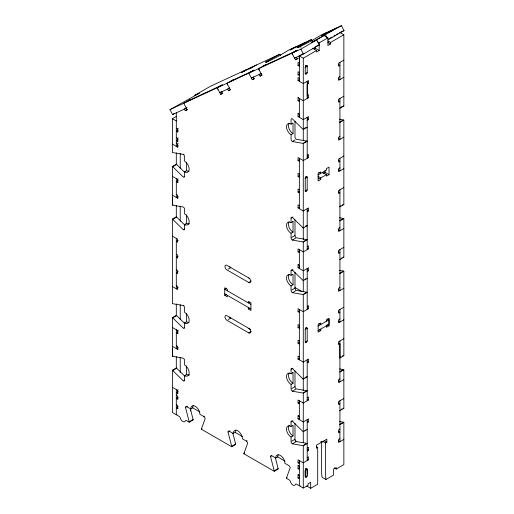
<?xml version="1.0" encoding="UTF-8"?>
<svg xmlns="http://www.w3.org/2000/svg" width="514" height="514" viewBox="0 0 514 514"><rect width="100%" height="100%" fill="white"/><g stroke="black" fill="none" stroke-linecap="round" stroke-linejoin="round"><path stroke-width="0.77" d="M185.001 323.781L176.681 315.615A1.85 1.067 60 0 0 176.308 315.339L172.383 317.607L172.383 356.196A1.85 1.073 60 0 0 172.755 356.35L183.286 358.174A1.85 1.067 60 0 1 184.597 360.442L184.597 364.979A6.476 3.739 60 0 1 189.178 372.913A6.476 3.739 60 0 1 184.597 375.561L184.597 380.09L183.941 380.469M185.001 225.254L176.681 217.094A1.85 1.067 60 0 0 176.308 216.818L172.383 219.08L172.383 303.575A1.85 1.067 60 0 0 172.755 303.723L183.286 305.547L183.941 305.175M185.001 172.633L176.681 164.467A1.85 1.067 60 0 0 176.308 164.191L172.383 166.459L172.383 205.054A1.85 1.073 60 0 0 172.755 205.202L183.286 207.026A1.85 1.067 60 0 1 184.597 209.294L184.597 213.83A6.476 3.739 60 0 1 189.178 221.765A6.476 3.739 60 0 1 184.597 224.412L184.597 228.942L183.941 229.321M176.373 116.408L172.383 118.708L172.383 152.427A1.85 1.067 60 0 0 172.755 152.574L183.286 154.399L183.941 154.027M176.308 164.673L176.308 152.78M180.234 168.528L180.234 153.461M304.005 53.231L299.354 55.923L299.354 63.171L298.043 62.412L298.043 65.439L299.354 66.19M305.239 475.791L305.239 470.541A1.388 0.803 -60 0 1 306.222 468.839A1.388 0.803 -60 0 1 307.205 469.404L307.205 475.893C307.333 476.793 305.554 478.361 305.239 477.024L305.239 470.541L307.205 469.404L307.205 474.133M339.529 270.39L343.481 271.077A1.85 1.067 60 0 1 343.853 271.225L343.853 355.72L339.927 357.982L339.927 340.93M339.741 108.191A1.85 1.073 60 0 0 339.927 108.313L343.853 106.051L343.853 34.759L339.927 32.491M294.991 121.278L294.991 136.994A1.85 1.067 60 0 0 296.295 139.262L306.832 141.087A1.85 1.073 60 0 1 307.205 141.241L303.279 143.509A1.85 1.073 60 0 0 302.907 143.355L292.37 141.53A1.85 1.067 60 0 1 291.059 139.262L291.059 134.726A6.476 3.739 60 0 1 286.478 126.791A6.476 3.739 60 0 1 291.059 124.15L291.085 119.351A1.85 1.067 60 0 1 292.37 118.856L302.907 129.194A1.857 1.073 60 0 0 303.279 129.477L307.205 127.209M275.382 457.852L278.145 468.569A1.85 1.067 60 0 1 278.202 469.038L274.27 471.299L243.906 453.772A1.85 1.067 60 0 1 243.957 453.367L247.645 443.331A1.85 1.067 60 0 0 246.341 441.07L242.409 438.802A6.476 3.739 60 0 0 237.828 430.867A6.476 3.739 60 0 0 233.247 433.508L229.321 431.24A1.85 1.067 60 0 0 228.01 431.998L231.698 446.287A1.85 1.067 60 0 1 231.756 446.756L235.682 444.488A1.85 1.067 60 0 0 235.624 444.025L232.861 433.302M306.768 486.032L310.694 488.3L310.694 482.254L308.079 483.764L308.079 485.274L303.279 488.049L296.591 484.188A1.85 1.067 60 0 0 295.357 484.484A3.701 2.14 60 0 1 292.89 485.075A3.701 2.14 60 0 1 290.423 481.631A1.85 1.067 60 0 0 289.183 479.909L286.426 478.316A1.844 1.067 60 0 1 286.478 477.917L290.166 467.881A1.85 1.067 60 0 0 288.855 465.613L284.929 463.345A6.476 3.739 60 0 0 280.348 455.41A6.476 3.739 60 0 0 275.767 458.058L271.842 455.789A1.85 1.067 60 0 0 270.531 456.548L274.219 470.837A1.85 1.067 60 0 1 274.27 471.299M280.477 55.403L279.822 54.182L265.494 62.168L268.713 60.723L266.419 62.226L267.537 61.796L279.186 55.859L288.849 50.006L311.42 39.572L312.075 40.792M300.973 47.333L300.311 46.112L298.017 47.616L311.445 40.895L320.447 35.395L341.424 25.7L344.052 30.589L328.112 39.79M187.032 107.554L184.41 109.064L185.291 110.69L187.231 109.79L186.357 108.165L172.576 114.538L169.948 109.649L199.291 93.246L194.588 95.424L210.528 86.223L279.822 54.182M189.602 100.108L190.912 99.356L183.729 103.275L186.357 108.165M246.778 69.461L241.541 72.48L244.799 70.829M250.633 68.131L249.322 68.882L256.505 64.963M219.144 86.448L222.401 84.797L217.165 87.817L220.667 94.332L222.613 93.432L221.74 91.807M172.576 114.538L174.651 113.337M229.54 87.971L227.573 89.108L228.454 90.734L230.394 89.834L226.892 83.319L234.076 79.4L232.765 80.152M250.748 71.838L254 70.187L248.763 73.206L252.271 79.721L254.212 78.822L253.338 77.196M295.415 46.973L290.179 49.993L293.436 48.342M185.291 110.69L187.25 109.559M261.138 73.361L259.172 74.498L260.052 76.123L261.999 75.224L258.491 68.709L265.674 64.79L264.363 65.541M299.27 45.643L297.959 46.395L305.143 42.476M221.759 91.569L219.793 92.706L229.52 88.209M326.698 32.511L321.462 35.53L324.719 33.879M293.912 51.882L297.163 50.231L291.926 53.25L295.434 59.765L298.03 58.487M220.667 94.332L222.633 93.201M330.553 31.181L329.243 31.932L336.426 28.013M228.454 90.734L230.413 89.603M315.262 40.612L323.993 35.575L327.919 37.843L327.919 45.476L330.534 43.96L330.534 42.45L343.853 34.759M169.948 109.649L300.844 49.126L316.759 39.938L319.387 44.827L303.472 54.015L294.554 58.14L295.865 57.382M316.759 39.938L311.568 42.341L341.424 25.7M253.357 76.959L251.391 78.096L261.118 73.598M252.271 79.721L254.231 78.591M260.052 76.123L262.012 74.993M317.228 41.743L319.194 42.88L327.919 37.843M328.607 39.032L331.935 37.104M333.933 35.954L335.269 35.183M336.599 34.412L337.929 33.648M295.434 59.765L298.049 58.255M313.958 49.003L315.262 48.245L319.194 50.513L319.194 42.88M176.308 128.224L177.619 128.982L178.274 128.603M178.274 130.113L176.308 131.25L177.619 132.002L178.274 131.629M298.64 56.251L299.354 55.923L303.279 58.185L316.573 50.513L316.573 52.023L319.194 50.513M298.043 65.439L299.354 64.68M176.308 137.546L177.619 138.305L178.274 137.925M178.274 139.435L176.308 140.573L177.619 141.324L178.274 140.945M305.239 67.328L307.205 66.19L305.894 65.439M176.964 142.963L176.308 143.342L177.619 144.093L178.274 143.721M299.354 72.493L298.043 71.735L298.043 74.755L299.354 74.003M178.274 145.231L176.308 146.362L176.308 112.81M172.383 144.093L177.619 147.12L178.274 146.741M299.354 78.282L298.043 77.53L298.043 80.55L299.354 79.798M343.853 60.144L338.623 63.171L338.623 66.19L339.927 65.439L338.623 64.68M303.279 140.316L303.279 83.576L308.516 80.55L308.516 83.576L307.205 84.328L307.205 95.443L308.516 94.685L308.516 97.711L303.279 100.731L298.043 97.711L298.043 100.731L299.354 101.489M172.383 166.459A1.85 1.067 60 0 1 172.755 166.735L176.026 164.846M298.043 97.711L298.698 97.332M298.043 100.731L299.354 99.973M339.927 76.547L338.623 77.306L338.623 80.325L343.853 77.306M183.941 176.694L184.597 176.321L184.597 171.785L186.563 170.648A6.476 3.739 60 0 0 189.068 171.233M172.383 176.308L177.619 179.328L178.268 178.949M178.268 180.465L176.308 181.596L177.619 182.354L178.268 181.975M307.205 120.379L308.516 119.627L308.516 116.601L303.279 119.627L298.043 116.601L298.043 113.581L298.698 113.202M298.043 116.601L299.354 115.849M291.059 124.15L293.025 123.013L293.025 133.595L291.059 134.726M343.853 96.195L338.623 99.221L338.623 102.241L339.927 101.489L338.623 100.731M178.274 196.335L176.308 197.466L176.308 178.576M172.383 195.198L177.619 198.224L178.268 197.845M304.211 128.442L305.522 127.684M340.21 107.657L342.17 106.526M173.038 204.675L172.383 205.054L172.383 197.665M292.37 141.53L294.991 140.02M303.556 142.976L306.832 141.087M342.825 120.302L339.555 122.197A1.85 1.067 60 0 1 339.927 122.345L343.853 120.077L343.853 204.572L339.927 206.84A1.85 1.067 60 0 1 339.555 206.557M172.383 219.08A1.85 1.067 60 0 1 172.755 219.362L176.026 217.473M184.597 224.412L186.563 223.275A6.476 3.739 60 0 0 189.448 223.763M307.205 155.273L308.516 154.515L308.516 157.541L303.279 160.561L298.043 157.541L298.043 160.561L299.354 159.803M339.927 136.377L338.623 137.135L338.623 140.155L343.853 137.135M178.268 240.295L176.308 241.426L177.619 242.184L177.619 239.158L172.383 236.138M299.354 174.162L298.043 173.411L298.043 176.43L299.354 175.679M305.239 178.319L307.205 177.189L307.205 189.782A1.388 0.803 -60 0 1 306.222 191.484A1.388 0.803 -60 0 1 305.239 190.919L305.239 178.319A1.388 0.803 -60 0 1 306.222 176.623A1.388 0.803 -60 0 1 307.205 177.189L305.894 176.43M343.853 156.025L338.623 159.051L338.623 162.071L339.927 161.319L338.623 160.561M318.076 174.94L326.416 170.128L326.416 168.618L329.031 167.108L329.031 174.664L326.416 176.173L326.416 174.664L322.484 172.396M178.274 256.165L176.308 257.296L177.619 258.054L177.619 255.028L176.308 254.276M323.139 173.526L325.105 172.396L329.031 174.664M318.121 176.424L320.742 177.94L326.416 174.664M299.354 189.782L298.043 189.03L298.043 192.05L299.354 191.292M339.927 167.866L338.623 168.624L338.623 171.644L343.853 168.624M320.742 177.94L320.742 179.45L318.121 180.96L318.121 173.404L320.742 171.894L320.742 173.404L318.776 172.267M305.239 190.919L307.205 189.782M178.268 271.784L176.308 272.915L177.619 273.673L177.619 270.647L176.308 269.895M299.354 205.651L298.043 204.9L298.043 207.919L299.354 207.168M343.853 187.514L338.623 190.54L338.623 193.56L339.927 192.808L338.623 192.05M294.991 219.748L294.991 235.515A1.85 1.067 60 0 0 296.295 237.783L306.832 239.608A1.85 1.073 60 0 1 307.205 239.762L303.279 242.03A1.85 1.073 60 0 0 302.907 241.876L292.37 240.051A1.85 1.067 60 0 1 291.059 237.783L291.059 233.253A6.476 3.739 60 0 1 286.478 225.312A6.476 3.739 60 0 1 291.059 222.671L291.059 218.135L293.025 217.004M307.205 211.697L308.516 210.946L308.516 207.919L303.279 210.946L298.043 207.919M178.274 287.654L176.308 288.784L176.308 238.406M291.059 222.671L293.025 221.534L293.025 232.116L291.059 233.253M228.229 269.137L230.85 267.627A2.776 1.606 60 0 1 229.771 266.637M291.059 218.135A1.85 1.067 60 0 1 292.37 217.377L302.907 227.721L303.556 227.342M305.522 226.205L306.177 225.826M340.21 206.178L340.866 205.799M342.17 205.047L342.825 204.668M291.714 237.404L294.991 235.515M292.37 240.051L295.64 238.162M303.556 241.496L306.832 239.608M340.21 220.339L343.481 218.45A1.85 1.067 60 0 1 343.853 218.604L343.853 257.199L339.927 259.461A1.85 1.073 60 0 1 339.741 259.339M343.853 218.604L339.927 220.866A1.85 1.067 60 0 0 339.555 220.718M172.383 317.607A1.85 1.067 60 0 1 172.755 317.883L176.026 315.994M226.706 288.155L224.74 289.292L250.922 304.404M307.205 246.591L308.516 245.833L308.516 248.86L303.279 251.879L298.043 248.86L298.043 251.879L299.354 251.121M339.927 227.696L338.623 228.454L338.623 231.473L343.853 228.454M227.355 290.802L227.355 289.292L224.74 287.776L224.74 295.338L226.706 294.201M249.939 278.646L226.925 265.359A2.776 1.606 60 0 0 224.959 266.49A2.776 1.606 60 0 0 226.925 269.895L248.737 282.488L251.352 280.978M183.941 327.842L184.597 327.469L184.597 322.933L186.563 321.796A6.476 3.739 60 0 0 189.068 322.381M172.383 327.457L177.619 330.476L178.268 330.097M178.268 331.614L176.308 332.744L177.619 333.502L178.268 333.123M307.205 271.527L308.516 270.775L308.516 267.749L303.279 270.775L298.043 267.749L298.043 264.729L298.698 264.35M294.991 272.375L294.991 288.142A1.85 1.067 60 0 0 296.295 290.41L306.832 292.235A1.85 1.073 60 0 1 307.205 292.389L303.279 294.657A1.85 1.073 60 0 0 302.907 294.503L292.37 292.678A1.85 1.067 60 0 1 291.059 290.41L291.059 285.874A6.476 3.739 60 0 1 286.478 277.939A6.476 3.739 60 0 1 291.059 275.298L291.059 270.762L293.025 269.625M298.043 267.749L299.354 266.997M291.059 275.298L293.025 274.161L293.025 284.743L291.059 285.874M343.853 247.343L338.623 250.369L338.623 253.389L339.927 252.637L338.623 251.879M249.611 302.136L248.301 302.894L248.301 301.384L250.922 302.894L250.922 310.45L248.301 308.94L248.301 307.43M178.274 347.483L176.308 348.614L176.308 329.725M228.229 319.522L230.85 318.005A2.776 1.606 60 0 1 229.771 317.016M172.383 346.346L177.619 349.372L178.268 348.993M248.301 308.94L249.611 308.182M304.866 279.211L305.522 278.832M341.521 258.047L342.17 257.675M173.038 355.823L172.383 356.196L172.383 348.813M307.205 278.357L303.279 280.625A1.85 1.067 60 0 1 302.907 280.342L292.37 270.004A1.85 1.067 60 0 0 291.059 270.762M291.714 290.031L294.991 288.142M292.37 292.678L295.64 290.789M303.556 294.124L306.832 292.235M340.21 272.966L343.481 271.077M190.341 408.759L193.103 419.475A1.85 1.067 60 0 1 193.161 419.938L189.236 422.206L186.473 420.613A1.85 1.067 60 0 0 185.425 420.613L184.873 421.493A3.701 2.14 60 0 1 180.671 419.064L180.118 417.554A1.85 1.067 60 0 0 179.071 416.334L172.383 412.472L172.383 370.228L176.308 367.966A1.85 1.067 60 0 1 176.681 368.242L185.001 376.402M343.853 271.225L339.927 273.493A1.85 1.067 60 0 0 339.555 273.339M172.383 370.228A1.85 1.067 60 0 1 172.755 370.51L176.026 368.622M250.62 329.423L226.925 315.737A2.776 1.606 60 0 0 224.959 316.875A2.776 1.606 60 0 0 226.925 320.273L248.737 332.873L251.352 331.357M184.597 375.561L186.563 374.423A6.476 3.739 60 0 0 189.448 374.912M307.205 306.421L308.516 305.663L308.516 308.689L303.279 311.709L298.043 308.689L298.043 311.709L299.354 310.951M339.927 287.525L338.623 288.283L338.623 291.303L343.86 288.283M172.383 387.286L177.619 390.306L178.268 389.927M178.268 391.443L176.308 392.574L177.619 393.332L178.268 392.953M176.964 394.97L176.308 395.343L177.619 396.101L177.619 399.121L178.268 398.748M299.354 325.311L298.043 324.559L298.043 327.579L299.354 326.827M178.262 397.226L176.296 398.363L177.619 399.121M305.239 329.468L307.205 328.337L307.205 340.93A1.388 0.803 -60 0 1 306.222 342.632A1.388 0.803 -60 0 1 305.239 342.067L305.239 329.468A1.388 0.803 -60 0 1 306.222 327.771A1.388 0.803 -60 0 1 307.205 328.337L305.894 327.579M343.86 307.173L338.623 310.199L338.623 313.219L339.927 312.467L338.623 311.709M178.274 406.555L176.308 407.692L177.619 408.444L178.268 408.065M318.115 326.069L329.018 319.772L329.018 324.302L318.115 330.605M189.236 422.206A1.85 1.067 60 0 0 189.178 421.743L185.49 407.448L187.456 406.317M299.354 340.93L298.043 340.178L298.043 343.198L299.354 342.44M339.927 319.014L338.623 319.772L338.623 322.792L343.86 319.772M320.742 329.089L320.742 330.598L318.121 332.108L318.121 324.552L320.742 323.043L320.742 324.552L318.776 323.415M326.416 321.276L326.416 319.766L329.031 318.256L329.031 325.812L326.416 327.322L326.416 325.812M176.964 414.368L176.308 414.74L176.308 389.554M305.239 342.067L307.205 340.93M185.49 407.448A1.85 1.067 60 0 1 186.8 406.696L190.726 408.958L192.692 407.827A6.476 3.739 60 0 1 193.437 405.366M189.833 421.364L193.103 419.475M299.354 356.8L298.043 356.048L298.043 359.068L299.354 358.316M190.726 408.958A6.476 3.739 60 0 1 195.307 406.317A6.476 3.739 60 0 1 199.888 414.252L203.82 416.52L204.476 416.141M343.86 338.662L338.623 341.688L338.623 344.708L339.927 343.956L339.927 381.87L338.623 381.112M294.991 370.896L294.991 386.663A1.85 1.067 60 0 0 296.295 388.931L306.832 390.756A1.85 1.073 60 0 1 307.205 390.91L303.279 393.178A1.85 1.073 60 0 0 302.907 393.024L292.37 391.199A1.85 1.067 60 0 1 291.059 388.931L291.059 384.395A6.476 3.739 60 0 1 286.478 376.46A6.476 3.739 60 0 1 291.059 373.819L291.059 369.283L293.025 368.152M307.205 362.845L308.516 362.094L308.516 359.068L303.279 362.094L298.043 359.068M291.059 373.819L293.025 372.682L293.025 383.264L291.059 384.395M231.756 446.756L201.385 429.222L202.041 428.843M291.059 369.283A1.85 1.067 60 0 1 292.37 368.525L302.907 378.863L303.556 378.49M304.866 377.732L306.177 376.974M340.866 356.947L339.555 357.705A1.85 1.067 60 0 0 339.927 357.988M342.17 356.196L342.825 355.816M291.714 388.552L294.991 386.663M292.37 391.199L295.64 389.31M228.01 431.998L229.976 430.867M303.556 392.645L306.832 390.756M340.21 371.487L343.481 369.598A1.85 1.067 60 0 1 343.853 369.752L343.853 408.341L339.927 410.609A1.85 1.073 60 0 1 339.645 410.41M233.247 433.508L235.213 432.377A6.476 3.739 60 0 1 235.958 429.91M343.853 369.752L339.927 372.014A1.85 1.067 60 0 0 339.555 371.866M307.205 397.74L308.516 396.981L308.516 400.008L303.279 403.027L298.043 400.008L298.043 403.027L299.354 402.269M339.927 378.844L338.623 379.602L338.623 382.622L343.853 379.602M232.354 445.914L235.624 444.025M246.341 441.07L246.99 440.691M307.205 422.675L308.516 421.923L308.516 418.897L303.279 421.923L298.043 418.897L298.043 415.877L298.698 415.498M294.991 423.523L294.991 439.29A1.85 1.067 60 0 0 296.295 441.558L306.832 443.383A1.85 1.073 60 0 1 307.205 443.537L303.279 445.805A1.85 1.073 60 0 0 302.907 445.651L292.37 443.826A1.85 1.067 60 0 1 291.059 441.558L291.059 437.022A6.476 3.739 60 0 1 286.478 429.087A6.476 3.739 60 0 1 291.059 426.447L291.059 421.91L293.025 420.773M298.043 418.897L299.354 418.145M243.957 453.367L244.613 452.988M243.906 453.772L244.561 453.393M291.059 426.447L293.025 425.309L293.025 435.891L291.059 437.022M343.853 398.491L338.623 401.518L338.623 404.537L339.927 403.786L338.623 403.027M304.866 430.359L305.522 429.98M341.521 409.195L342.17 408.823M307.205 429.505L303.279 431.773A1.85 1.067 60 0 1 302.907 431.49L292.37 421.152A1.85 1.067 60 0 0 291.059 421.91M291.714 441.179L294.991 439.29M292.37 443.826L295.64 441.937M270.531 456.548L271.842 455.789M275.767 458.058L277.733 456.927A6.476 3.739 60 0 1 278.241 454.787M303.556 445.272L306.832 443.383M340.21 424.114L343.481 422.225A1.85 1.067 60 0 1 343.853 422.373L343.853 464.617L336.22 469.031L334.254 467.894M343.853 422.373L339.927 424.641A1.85 1.067 60 0 0 339.555 424.487M307.205 447.996L308.516 447.238L308.516 450.264L307.205 451.016M339.927 429.1L338.623 429.858L338.623 432.878L339.927 432.126L338.623 431.368M274.874 470.458L278.145 468.569M310.694 488.3L317.697 484.259L317.697 447.482L316.386 448.234L316.386 445.214L326.859 439.168L326.859 442.188L325.548 442.946L322.933 441.436M307.205 457.569L308.516 456.811L308.516 459.831L303.279 462.857L298.043 459.831L298.043 462.857L299.354 462.099M339.927 438.673L338.623 439.431L338.623 442.451L343.853 439.431M299.366 469.417L298.043 468.652L298.043 465.626L298.698 465.247M298.043 468.652L299.354 467.894M286.478 477.917L287.133 477.538M299.354 478.727L298.043 477.969L298.043 474.949L298.698 474.57M298.043 477.969L299.354 477.217M305.239 476.838L307.205 475.707M300.003 485.402L299.354 485.781L299.354 460.589M321.623 441.462L321.623 472.925L322.04 477.217L325.966 479.485L333.605 475.077L333.605 469.031L336.22 467.515L336.22 469.031M311.42 39.572L297.092 47.558L300.311 46.112M242.852 71.729L252.58 67.231M291.489 49.241L301.217 44.744M322.773 34.779L332.5 30.281M187.655 101.007L221.091 85.549M230.818 81.051L252.695 70.938M262.423 66.441L295.858 50.982M339.767 32.568L344.052 30.589M316.142 46.324L319.387 44.827M339.529 119.242L343.481 119.929A1.85 1.067 60 0 1 343.853 120.077M339.529 217.763L343.481 218.45M339.529 368.911L343.481 369.598M339.529 421.538L343.481 422.225M327.919 40.94L330.534 42.45M327.919 42.45L330.534 43.96M312.647 48.245L316.573 50.513M338.623 78.815L339.927 79.574L339.927 62.412M305.894 65.368L307.205 66.126L307.205 72.493L305.239 73.624L305.239 67.257A1.388 0.803 -60 0 1 306.222 65.561A1.388 0.803 -60 0 1 307.205 66.126M298.043 74.755L299.354 75.513M307.205 82.818L308.516 83.576M298.043 80.55L303.279 83.576L303.279 58.185M307.205 96.953L308.516 97.711M298.043 113.581L299.354 114.333M307.205 118.869L308.516 119.627M338.623 138.645L339.927 139.403L339.927 98.463M338.623 170.134L339.927 170.892L339.927 158.293M307.205 156.783L308.516 157.541M298.043 160.561L299.354 161.319M318.121 177.94L320.742 179.45M298.043 176.43L299.354 177.189M172.383 118.708L176.308 120.976M298.043 192.05L299.354 192.808M307.205 210.187L308.516 210.946M338.623 229.964L339.927 230.722L339.927 189.782M307.205 248.101L308.516 248.86M298.043 251.879L299.354 252.637M176.308 194.446L177.619 195.198L177.619 198.224M298.043 264.729L299.354 265.481M307.205 270.017L308.516 270.775M338.623 289.793L339.927 290.551L339.927 249.611M295.049 287.564L301.988 291.566M338.623 321.282L339.927 322.04L339.927 309.441M327.714 319.014L329.018 319.772M307.205 307.931L308.516 308.689M327.065 324.675L329.031 325.812M298.043 311.709L299.354 312.467M319.432 329.84L320.742 330.598M338.623 343.198L339.927 343.956M298.043 327.579L299.354 328.337M224.74 293.822L250.922 308.94M224.74 295.338L227.355 296.848L227.355 295.338M298.043 343.198L299.354 343.956M176.308 285.765L177.619 286.516L177.619 289.543L172.383 286.516M307.205 361.336L308.516 362.094M307.205 399.249L308.516 400.008M298.043 403.027L299.354 403.786M176.308 345.594L177.619 346.346L177.619 349.372M298.043 415.877L299.354 416.629M307.205 421.165L308.516 421.923M338.623 440.941L339.927 441.699L339.927 400.759M324.244 440.678L326.859 442.188M320.742 441.706L322.149 442.515M316.386 446.724L317.697 447.482M295.049 440.98L296.43 441.777M307.205 449.506L308.516 450.264M307.205 459.079L308.516 459.831M298.043 462.857L299.354 463.615M305.438 468.389L307.205 469.404M298.043 465.626L299.354 466.384M192.692 407.827L199.817 411.939M235.213 432.377L242.544 436.611M277.733 456.927L285.064 461.154M176.296 404.659L177.619 405.424L177.619 408.444M298.043 474.949L299.366 475.713M172.755 166.735L183.286 177.073A1.85 1.067 60 0 0 184.597 176.321M172.755 219.362L183.286 229.7A1.85 1.067 60 0 0 184.597 228.942M172.755 317.883L183.286 328.221A1.85 1.067 60 0 0 184.597 327.469M172.755 370.51L183.286 380.848A1.85 1.067 60 0 0 184.597 380.09M291.926 53.25L292.807 54.876M258.491 68.709L259.371 70.341M226.892 83.319L227.766 84.951M325.484 34.901L326.988 37.695M300.844 49.126L303.472 54.015M296.501 57.24L297.381 58.866M266.13 61.764L266.458 62.374M217.165 87.817L218.039 89.449M325.966 479.485L325.548 475.187L325.548 442.946M325.105 170.128L325.105 172.396M315.262 46.716L315.262 48.245M307.205 81.308L307.205 98.463M307.205 117.359L307.205 158.293M307.205 208.678L307.205 249.611M307.205 268.507L307.205 309.441M307.205 359.826L307.205 400.759M307.205 419.655L307.205 460.589M303.279 143.509L303.279 239.563M303.279 242.03L303.279 291.464M303.279 294.657L303.279 390.711M303.279 393.178L303.279 442.56M303.279 445.805L303.279 488.049M299.354 55.923L299.354 81.308M299.354 98.463L299.354 117.359M299.354 158.293L299.354 208.678M299.354 249.611L299.354 268.507M299.354 309.441L299.354 359.826M299.354 400.759L299.354 419.655M190.726 408.553L190.726 410.956M186.563 162.186L186.563 170.648M186.563 214.813L186.563 223.275M186.563 313.334L186.563 321.796M186.563 365.962L186.563 374.423M180.234 206.153L180.234 221.219M180.234 304.609L180.234 319.676M180.234 357.281L180.234 372.316M177.619 128.982L177.619 132.002M177.619 138.305L177.619 141.324M177.619 144.093L177.619 147.12M177.619 179.328L177.619 182.354M177.619 330.476L177.619 333.502M177.619 390.306L177.619 393.332M176.308 205.471L176.308 217.364M176.308 303.928L176.308 315.821M176.308 356.6L176.308 368.467M343.853 106.051A1.85 1.073 60 0 1 343.57 105.852M343.853 355.72A1.85 1.067 60 0 1 343.481 355.437M343.853 408.341A1.85 1.073 60 0 1 343.57 408.142M343.853 204.572A1.85 1.067 60 0 1 343.481 204.289M343.853 257.199A1.85 1.073 60 0 1 343.57 257M307.205 72.423A1.388 0.803 -60 0 1 306.222 74.125A1.388 0.803 -60 0 1 305.239 73.553M203.82 416.52A1.85 1.067 60 0 1 205.125 418.788L201.443 428.817A1.85 1.067 60 0 0 201.385 429.222M183.286 305.547A1.85 1.067 60 0 1 184.597 307.815L184.597 312.351A6.476 3.739 60 0 1 189.178 320.286A6.476 3.739 60 0 1 184.597 322.933M302.907 378.863A1.85 1.067 60 0 0 303.279 379.146L307.205 376.878A1.85 1.067 60 0 1 306.832 376.601M293.025 435.891A6.476 3.739 60 0 1 288.887 430.488A6.476 3.739 60 0 1 289.466 425.213M293.025 383.264A6.476 3.739 60 0 1 288.996 378.163A6.476 3.739 60 0 1 289.189 372.868M292.614 372.47A6.476 3.739 60 0 1 293.025 372.682M248.737 277.952A2.776 1.606 60 0 1 250.703 281.357A2.776 1.606 60 0 1 248.737 282.488M248.737 328.337A2.776 1.606 60 0 1 250.703 331.736A2.776 1.606 60 0 1 248.737 332.873M183.286 154.399A1.85 1.067 60 0 1 184.597 156.667L184.597 161.203A6.476 3.739 60 0 1 189.178 169.138A6.476 3.739 60 0 1 184.597 171.785M302.907 227.721A1.85 1.067 60 0 0 303.279 227.998L307.205 225.73A1.85 1.067 60 0 1 306.832 225.453M293.025 284.743A6.476 3.739 60 0 1 288.996 279.642A6.476 3.739 60 0 1 289.189 274.341M293.025 232.116A6.476 3.739 60 0 1 288.996 227.015A6.476 3.739 60 0 1 289.189 221.72M292.614 221.322A6.476 3.739 60 0 1 293.025 221.534M293.025 133.595A6.476 3.739 60 0 1 288.996 128.494A6.476 3.739 60 0 1 289.189 123.193"/></g></svg>
